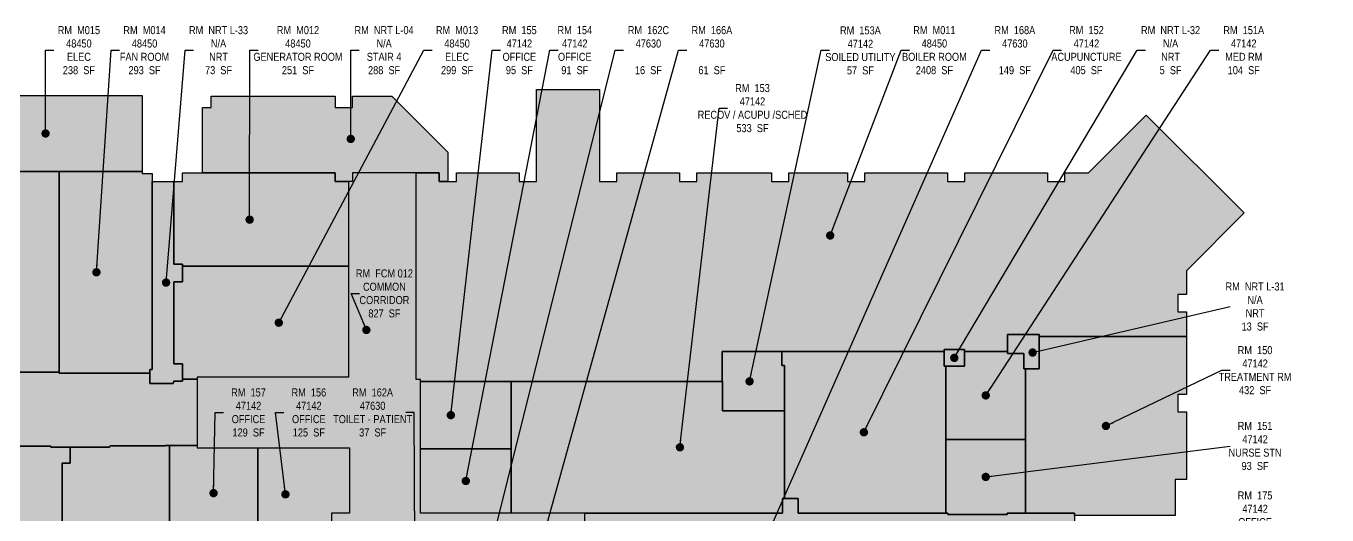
# Model space of a CAD drawing. Header units: inches. Extents: x -72 to 5454, y -365 to 4257.
# Drawn here: x 3432 to 5382, y 2285 to 3018 of the extents above; entities that cross this region are included whole.
import ezdxf

# ---------------------------------------------------------------- set-up
doc = ezdxf.new("R2010")
doc.units = ezdxf.units.IN
doc.header["$LTSCALE"] = 48
doc.header["$MEASUREMENT"] = 0
for name, color, linetype in [('0-LABEL', 3, 'Continuous'), ('1-NRT', 200, 'Continuous'), ('1-NRT-PTN', 253, 'Continuous'), ('3-FCM', 190, 'Continuous'), ('3-FCM-PTN', 9, 'Continuous'), ('4-OCC', 6, 'Continuous'), ('4-OCC-PTN', 95, 'Continuous')]:
    doc.layers.add(name, color=color, linetype=linetype)
doc.styles.add('ArialN', font='ARIALN.TTF')
doc.dimstyles.new('AB-200', dxfattribs={"dimscale": 200, "dimtxt": 0.070312, "dimasz": 0.0625, "dimexe": 0.0625, "dimexo": 0.125, "dimgap": 0.1875, "dimtad": 0, "dimdec": 4, "dimrnd": 0.0625, "dimzin": 0, "dimdsep": 46, "dimlunit": 4, "dimtxsty": 'ArialN', "dimblk": 'ARCHTICK', "dimcen": 0.0625, "dimclrd": 256, "dimclre": 256, "dimclrt": 256, "dimadec": 0, "dimazin": 0, "dimtfac": 1, "dimtdec": 4, "dimtofl": 0, "dimtmove": 2, "dimatfit": 3, "dimldrblk": 'DOT', "dimfxl": 0, "dimfrac": 2, "dimtolj": 1, "dimtzin": 0, "dimlwd": -1, "dimlwe": -1, "dimarcsym": 0})

# ---------------------------------------------------------------- blocks, each defined once
blk = doc.blocks.new('_ArchTick')
at = {"const_width": 0.15}
blk.add_lwpolyline([(-0.5, -0.5), (0.5, 0.5)], dxfattribs=at)
blk = doc.blocks.new('_Dot')
at = {"lineweight": -2}
blk.add_line((-0.5, 0), (-1, 0), dxfattribs=at)
at = {"const_width": 0.5}
blk.add_lwpolyline([(-0.25, 0, 1), (0.25, 0, 1)], format="xyb", close=True, dxfattribs=at)

msp = doc.modelspace()

# ---------------------------------------------------------------- hatches: boundary and pattern name
at = {"layer": '1-NRT-PTN'}
for points in [[(3696.5, 2798), (3696.5, 2896), (3709.5, 2896), (3709.5, 2913), (3895.5, 2913), (3895.5, 2896), (3921.5, 2896), (3921.5, 2913), (3980.13831, 2913), (4064.5, 2829.13444), (4064.5, 2785), (4051.5, 2785), (4051.5, 2798), (3921.5, 2798), (3921.5, 2785), (3895.5, 2785), (3895.5, 2798)], [(3653.5, 2785), (3653.5, 2661), (3666.5, 2661), (3666.5, 2635), (3653.5, 2635), (3653.5, 2512), (3666.5, 2512), (3666.5, 2486), (3653.5, 2486), (3652.5, 2482.375), (3617.3414, 2482.375), (3617.3414, 2503.5), (3621.05778, 2503.5), (3621.05799, 2785)], [(4950.9998, 2556), (4950.9998, 2504.125), (4927.7498, 2504.125), (4927.7498, 2527.375), (4903.5, 2527.375), (4903.5, 2556)], [(4838.75, 2508.125), (4808.4999, 2508.125), (4808.4999, 2533.375), (4838.75, 2533.375)]]:
    msp.add_hatch(color=256, dxfattribs=at).paths.add_polyline_path(points)
at = {"layer": '3-FCM-PTN'}
for points in [[(4023.2499, 2288), (4023.2499, 2488.375), (4017, 2488.375), (4017, 2798), (3921.5, 2798), (3921.5, 2785), (3915.5, 2785), (3915.5, 2492), (3688.4998, 2492), (3688.4998, 2385.75), (3916.74988, 2385.75), (3916.74988, 2288), (3889.74988, 2288), (3889.74989, 2178.75), (4124.4999, 2178.75), (4124.4999, 2172), (4218.9999, 2172), (4218.9999, 2178.75001), (4269.6249, 2178.75001), (4269.62489, 2288.00002)], [(2791.09, 2328), (2791.09, 2432.9375), (2787.2151, 2432.9375), (2787.215, 2498.68754), (2791.703, 2498.68754), (2791.703, 2550.74995), (2789.953, 2550.74995), (2789.953, 2611), (2974.4175, 2611), (2974.4175, 2550.7499), (2974.4175, 2499.5), (3481.4954, 2499.5), (3481.4954, 2497.75005), (3617.34133, 2497.75069), (3617.34133, 2482.375), (3652.5, 2482.375), (3653.5, 2486), (3666.5, 2486), (3666.5, 2489), (3688.4998, 2489), (3688.4998, 2389.375), (3640.4998, 2389.375), (3640.4998, 2388.875), (3600.33811, 2388.87417), (3558.2941, 2388.875), (3557.2941, 2387), (3469.23278, 2387.00001), (3469.23278, 2388.50001), (2908.8812, 2388.5031), (2908.8812, 2328)]]:
    msp.add_hatch(color=256, dxfattribs=at).paths.add_polyline_path(points)
at = {"layer": '4-OCC-PTN'}
for color, points in [(55, [(3605.8669, 2800.375), (3298.2463, 2800.375), (3298.2463, 2886.87505), (3321.8087, 2886.87505), (3321.8087, 2914.0001), (3605.8669, 2914)]), (55, [(5171.5, 2553), (4950.9998, 2553), (4950.9998, 2556), (4903.5, 2556), (4903.5, 2530.375), (4838.75, 2530.375), (4838.75, 2533.375), (4808.4999, 2533.375), (4808.4999, 2530.375), (4475.81245, 2530.375), (4475.81245, 2485.375), (4023.2499, 2485.375), (4023.2499, 2488.375), (4017, 2488.375), (4017, 2798), (4051.5, 2798), (4051.5, 2785), (4077.5, 2785), (4077.5, 2798), (4171.5, 2798), (4171.5, 2785), (4197.5, 2785), (4197.5, 2923), (4291.5, 2923), (4291.5, 2785), (4317.5, 2785), (4317.5, 2798), (4411.5, 2798), (4411.5, 2785), (4437.5, 2785), (4437.5, 2798), (4549.5, 2798), (4549.5, 2785), (4575.5, 2785), (4575.5, 2798), (4663.5, 2798), (4663.5, 2785), (4689.5, 2785), (4689.5, 2798), (4813.5, 2798), (4813.5, 2785), (4839.5, 2785), (4839.5, 2798), (4963.5, 2798), (4963.5, 2785), (4989.5, 2785), (4989.5, 2798), (5024.60547, 2798), (5111.36035, 2884.75488), (5258.11522, 2738), (5171.5, 2651.38478), (5171.5, 2616), (5158.5, 2616), (5158.5, 2590), (5171.5, 2590)]), (52, [(3481.4954, 2499.5), (3322.6839, 2499.5), (3322.6839, 2611), (3299.9964, 2611), (3299.9964, 2800.375), (3481.4954, 2800.375)]), (55, [(3617.34133, 2497.75069), (3481.4954, 2497.75005), (3481.4954, 2800.375), (3605.8669, 2800.375), (3605.8669, 2797.1251), (3621.058, 2797.1251), (3621.05778, 2503.5001), (3617.3413, 2503.5001)]), (55, [(3915.5, 2658), (3666.5, 2658), (3666.5, 2661), (3653.5, 2661), (3653.5, 2785), (3666.5, 2785), (3666.5, 2798), (3895.5, 2798), (3895.5, 2785), (3915.5, 2785)]), (55, [(3915.5, 2658), (3915.5, 2492), (3688.4998, 2492), (3688.4998, 2489), (3666.5, 2489), (3666.5, 2512), (3653.5, 2512), (3653.5, 2635), (3666.5, 2635), (3666.5, 2658)]), (52, [(5154.4998, 2284.37501), (5003.7499, 2284.37501), (5003.7499, 2288.00002), (4930.3748, 2288), (4930.3748, 2504.125), (4950.9998, 2504.125), (4950.9998, 2553), (5171.5, 2553), (5171.5, 2466), (5158.5, 2466), (5158.5, 2440), (5171.5, 2440), (5171.5, 2338.62499), (5154.4998, 2338.62499)]), (52, [(4564.99994, 2530.375), (4564.99994, 2509.37503), (4568.87493, 2509.37503), (4568.87493, 2441.37501), (4476.2499, 2441.375), (4476.2499, 2485.375), (4475.81245, 2485.375), (4475.81245, 2530.375)]), (52, [(4811.1249, 2508.125), (4811.12493, 2288.00004), (4589.49993, 2288.00004), (4589.49993, 2310.00005), (4568.87493, 2310.00005), (4568.87493, 2509.37503), (4564.99994, 2509.37503), (4564.99994, 2530.375), (4808.4999, 2530.375), (4808.4999, 2508.125)]), (52, [(4930.3748, 2504.125), (4930.3748, 2398.625), (4811.1249, 2398.625), (4811.1249, 2508.125), (4838.75, 2508.125), (4838.75, 2530.375), (4903.5, 2530.375), (4903.5, 2527.375), (4927.7498, 2527.375), (4927.7498, 2504.125)]), (52, [(4023.2499, 2485.375), (4159.3749, 2485.375), (4159.3749, 2384.375), (4023.2499, 2384.375)]), (52, [(4159.3749, 2288), (4159.3749, 2485.375), (4476.2499, 2485.375), (4476.2499, 2441.375), (4568.87493, 2441.37501), (4568.87493, 2310.00005), (4566.24993, 2310.00005), (4566.24993, 2288.00004)]), (52, [(3365.43751, 2207.87501), (3365.43751, 2253.12501), (3247.3125, 2253.12501), (3247.3125, 2318.37501), (3375.56233, 2318.37501), (3375.56233, 2388.50053), (3469.23278, 2388.50001), (3469.23278, 2387.00001), (3498.25, 2387.00001), (3498.25, 2362.99998), (3486.25, 2363), (3486.25, 2237), (3498.25, 2237), (3498.25, 2207.87501)]), (52, [(3622, 1818.375), (3575.0874, 1818.375), (3538.37523, 1781.66282), (3503.66275, 1816.375), (3498.2501, 1816.37499), (3498.25, 2237), (3486.25, 2237), (3486.25, 2363), (3498.25, 2362.99998), (3498.25, 2387.00001), (3557.2941, 2387), (3558.2941, 2388.875), (3640.4998, 2388.875), (3640.4998, 2389.375), (3647.01145, 2389.375), (3647.01145, 2246.625), (3889.74988, 2246.625), (3889.74989, 2178.75), (3892.37489, 2178.75), (3892.37489, 1996.125), (3892.62494, 1814.99995), (3769.64753, 1814.99995), (3769.64753, 1825), (3629.5231, 1825), (3629.5231, 1821), (3622, 1821)]), (52, [(3779.2499, 2246.625), (3647.01145, 2246.625), (3647.01145, 2389.375), (3688.4998, 2389.375), (3688.4998, 2385.75), (3779.2499, 2385.75)]), (52, [(3779.2499, 2246.625), (3779.2499, 2385.75), (3916.74988, 2385.75), (3916.74988, 2288), (3889.74988, 2288), (3889.74988, 2246.625)]), (52, [(4023.2499, 2384.375), (4159.3749, 2384.375), (4159.3749, 2288), (4023.2499, 2288)]), (52, [(4930.3748, 2398.625), (4930.37483, 2288), (4902.99981, 2287.99999), (4902.9998, 2286), (4813.74993, 2286.00004), (4813.74993, 2288.00004), (4811.12493, 2288.00004), (4811.1249, 2398.625)]), (52, [(4908.2498, 1650.49995), (5156.9998, 1650.49995), (5156.9998, 1645.24995), (5179.2498, 1645.24995), (5179.2498, 1582.99993), (5171.5, 1582.99993), (5171.5, 1544.24996), (4707.6798, 1544.24996), (4707.6798, 1650.49999), (4800.9999, 1650.49995), (4800.9999, 1777.25), (4799, 1777.25), (4799, 1824.5), (4794.25, 1824.5), (4794.25, 1895), (4801, 1895), (4801, 2069.75), (4803.62491, 2069.75), (4803.625, 2181.37501), (4731.9999, 2181.37501), (4731.9999, 2178.75001), (4269.6249, 2178.75001), (4269.6249, 2288), (4566.24993, 2288.00004), (4566.24993, 2310.00005), (4589.49993, 2310.00005), (4589.49993, 2288.00004), (4813.74993, 2288.00004), (4813.74994, 2286.00004), (4902.9998, 2286), (4902.99981, 2288.00006), (5003.7499, 2288.00002), (5003.7498, 2178.75), (4908.2498, 2178.75)])]:
    msp.add_hatch(color=color, dxfattribs=at).paths.add_polyline_path(points)

# ---------------------------------------------------------------- linework, layer by layer
at = {"layer": '1-NRT'}
for points in [[(3696.5, 2798), (3696.5, 2896), (3709.5, 2896), (3709.5, 2913), (3895.5, 2913), (3895.5, 2896), (3921.5, 2896), (3921.5, 2913), (3980.13831, 2913), (4064.5, 2829.13444), (4064.5, 2785), (4051.5, 2785), (4051.5, 2798), (3921.5, 2798), (3921.5, 2785), (3895.5, 2785), (3895.5, 2798)], [(3653.5, 2785), (3653.5, 2661), (3666.5, 2661), (3666.5, 2635), (3653.5, 2635), (3653.5, 2512), (3666.5, 2512), (3666.5, 2486), (3653.5, 2486), (3652.5, 2482.375), (3617.3414, 2482.375), (3617.3414, 2503.5), (3621.05778, 2503.5), (3621.05799, 2785)], [(4950.9998, 2556), (4950.9998, 2504.125), (4927.7498, 2504.125), (4927.7498, 2527.375), (4903.5, 2527.375), (4903.5, 2556)], [(4838.75, 2508.125), (4808.4999, 2508.125), (4808.4999, 2533.375), (4838.75, 2533.375)]]:
    msp.add_lwpolyline(points, close=True, dxfattribs=at)
at = {"layer": '3-FCM'}
msp.add_lwpolyline([(4023.2499, 2288), (4023.2499, 2488.375), (4017, 2488.375), (4017, 2798), (3921.5, 2798), (3921.5, 2785), (3915.5, 2785), (3915.5, 2492), (3688.4998, 2492), (3688.4998, 2385.75), (3916.74988, 2385.75), (3916.74988, 2288), (3889.74988, 2288), (3889.74989, 2178.75), (4124.4999, 2178.75), (4124.4999, 2172), (4218.9999, 2172), (4218.9999, 2178.75001), (4269.6249, 2178.75001), (4269.62489, 2288.00002)], close=True, dxfattribs=at)
msp.add_lwpolyline([(2974.4175, 2499.5), (3481.4954, 2499.5), (3481.4954, 2497.75005), (3617.34133, 2497.75069), (3617.34133, 2482.375), (3652.5, 2482.375), (3653.5, 2486), (3666.5, 2486), (3666.5, 2489), (3688.4998, 2489), (3688.4998, 2389.375), (3640.4998, 2389.375), (3640.4998, 2388.875), (3600.33811, 2388.87417), (3558.2941, 2388.875), (3557.2941, 2387), (3469.23278, 2387.00001), (3469.23278, 2388.50001), (2908.8812, 2388.5031)], dxfattribs=at)
at = {"layer": '4-OCC'}
for points in [[(3605.8669, 2800.375), (3298.2463, 2800.375), (3298.2463, 2886.87505), (3321.8087, 2886.87505), (3321.8087, 2914.0001), (3605.8669, 2914)], [(5171.5, 2553), (4950.9998, 2553), (4950.9998, 2556), (4903.5, 2556), (4903.5, 2530.375), (4838.75, 2530.375), (4838.75, 2533.375), (4808.4999, 2533.375), (4808.4999, 2530.375), (4475.81245, 2530.375), (4475.81245, 2485.375), (4023.2499, 2485.375), (4023.2499, 2488.375), (4017, 2488.375), (4017, 2798), (4051.5, 2798), (4051.5, 2785), (4077.5, 2785), (4077.5, 2798), (4171.5, 2798), (4171.5, 2785), (4197.5, 2785), (4197.5, 2923), (4291.5, 2923), (4291.5, 2785), (4317.5, 2785), (4317.5, 2798), (4411.5, 2798), (4411.5, 2785), (4437.5, 2785), (4437.5, 2798), (4549.5, 2798), (4549.5, 2785), (4575.5, 2785), (4575.5, 2798), (4663.5, 2798), (4663.5, 2785), (4689.5, 2785), (4689.5, 2798), (4813.5, 2798), (4813.5, 2785), (4839.5, 2785), (4839.5, 2798), (4963.5, 2798), (4963.5, 2785), (4989.5, 2785), (4989.5, 2798), (5024.60547, 2798), (5111.36035, 2884.75488), (5258.11522, 2738), (5171.5, 2651.38478), (5171.5, 2616), (5158.5, 2616), (5158.5, 2590), (5171.5, 2590)], [(3481.4954, 2499.5), (3322.6839, 2499.5), (3322.6839, 2611), (3299.9964, 2611), (3299.9964, 2800.375), (3481.4954, 2800.375)], [(3617.34133, 2497.75069), (3481.4954, 2497.75005), (3481.4954, 2800.375), (3605.8669, 2800.375), (3605.8669, 2797.1251), (3621.058, 2797.1251), (3621.05778, 2503.5001), (3617.3413, 2503.5001)], [(3915.5, 2658), (3666.5, 2658), (3666.5, 2661), (3653.5, 2661), (3653.5, 2785), (3666.5, 2785), (3666.5, 2798), (3895.5, 2798), (3895.5, 2785), (3915.5, 2785)], [(3915.5, 2658), (3915.5, 2492), (3688.4998, 2492), (3688.4998, 2489), (3666.5, 2489), (3666.5, 2512), (3653.5, 2512), (3653.5, 2635), (3666.5, 2635), (3666.5, 2658)], [(5154.4998, 2284.37501), (5003.7499, 2284.37501), (5003.7499, 2288.00002), (4930.3748, 2288), (4930.3748, 2504.125), (4950.9998, 2504.125), (4950.9998, 2553), (5171.5, 2553), (5171.5, 2466), (5158.5, 2466), (5158.5, 2440), (5171.5, 2440), (5171.5, 2338.62499), (5154.4998, 2338.62499)], [(4564.99994, 2530.375), (4564.99994, 2509.37503), (4568.87493, 2509.37503), (4568.87493, 2441.37501), (4476.2499, 2441.375), (4476.2499, 2485.375), (4475.81245, 2485.375), (4475.81245, 2530.375)], [(4811.1249, 2508.125), (4811.12493, 2288.00004), (4589.49993, 2288.00004), (4589.49993, 2310.00005), (4568.87493, 2310.00005), (4568.87493, 2509.37503), (4564.99994, 2509.37503), (4564.99994, 2530.375), (4808.4999, 2530.375), (4808.4999, 2508.125)], [(4930.3748, 2504.125), (4930.3748, 2398.625), (4811.1249, 2398.625), (4811.1249, 2508.125), (4838.75, 2508.125), (4838.75, 2530.375), (4903.5, 2530.375), (4903.5, 2527.375), (4927.7498, 2527.375), (4927.7498, 2504.125)], [(4023.2499, 2485.375), (4159.3749, 2485.375), (4159.3749, 2384.375), (4023.2499, 2384.375)], [(4159.3749, 2288), (4159.3749, 2485.375), (4476.2499, 2485.375), (4476.2499, 2441.375), (4568.87493, 2441.37501), (4568.87493, 2310.00005), (4566.24993, 2310.00005), (4566.24993, 2288.00004)], [(3365.43751, 2207.87501), (3365.43751, 2253.12501), (3247.3125, 2253.12501), (3247.3125, 2318.37501), (3375.56233, 2318.37501), (3375.56233, 2388.50053), (3469.23278, 2388.50001), (3469.23278, 2387.00001), (3498.25, 2387.00001), (3498.25, 2362.99998), (3486.25, 2363), (3486.25, 2237), (3498.25, 2237), (3498.25, 2207.87501)], [(3779.2499, 2246.625), (3647.01145, 2246.625), (3647.01145, 2389.375), (3688.4998, 2389.375), (3688.4998, 2385.75), (3779.2499, 2385.75)], [(3779.2499, 2246.625), (3779.2499, 2385.75), (3916.74988, 2385.75), (3916.74988, 2288), (3889.74988, 2288), (3889.74988, 2246.625)], [(4023.2499, 2384.375), (4159.3749, 2384.375), (4159.3749, 2288), (4023.2499, 2288)], [(4930.3748, 2398.625), (4930.37483, 2288), (4902.99981, 2287.99999), (4902.9998, 2286), (4813.74993, 2286.00004), (4813.74993, 2288.00004), (4811.12493, 2288.00004), (4811.1249, 2398.625)]]:
    msp.add_lwpolyline(points, close=True, dxfattribs=at)
for points in [[(3486.25, 2237), (3486.25, 2363), (3498.25, 2362.99998), (3498.25, 2387.00001), (3557.2941, 2387), (3558.2941, 2388.875), (3640.4998, 2388.875), (3640.4998, 2389.375), (3647.01145, 2389.375), (3647.01145, 2246.625)], [(4269.6249, 2178.75001), (4269.6249, 2288), (4566.24993, 2288.00004), (4566.24993, 2310.00005), (4589.49993, 2310.00005), (4589.49993, 2288.00004), (4813.74993, 2288.00004), (4813.74994, 2286.00004), (4902.9998, 2286), (4902.99981, 2288.00006), (5003.7499, 2288.00002), (5003.7498, 2178.75)]]:
    msp.add_lwpolyline(points, dxfattribs=at)

# ---------------------------------------------------------------- texts
at = {"layer": '0-LABEL', "char_height": 12, "attachment_point": 5, "style": 'ArialN'}
for s, insert in [('RM  M015\\P48450\\PELEC\\P238  SF', (3511.26033, 2982.0001)), ('RM  M014\\P48450\\PFAN ROOM\\P293  SF', (3609.65683, 2982.0001)), ('RM  NRT L-33\\PN/A\\PNRT\\P73  SF', (3720.61806, 2982.0001)), ('RM  M012\\P48450\\PGENERATOR ROOM\\P251  SF', (3839.66839, 2982.0001)), ('RM  NRT L-04\\PN/A\\PSTAIR 4\\P288  SF', (3968.79379, 2982.0001)), ('RM  M013\\P48450\\PELEC\\P299  SF', (4078.18049, 2982.0001)), ('RM  155\\P47142\\POFFICE\\P95  SF', (4171.58027, 2982.0001)), ('RM  154\\P47142\\POFFICE\\P91  SF', (4254.67836, 2982.0001)), ('RM  162C\\P47630\\P\\P16  SF', (4365.05431, 2982.0001)), ('RM  166A\\P47630\\P\\P61  SF', (4460.24906, 2982.0001)), ('RM  153A\\P47142\\PSOILED UTILITY\\P57  SF', (4682.84904, 2981.6673)), ('RM  M011\\P48450\\PBOILER ROOM\\P2408  SF', (4793.77029, 2982.0001)), ('RM  168A\\P47630\\P\\P149  SF', (4914.39524, 2982.0001)), ('RM  152\\P47142\\PACUPUNCTURE\\P405  SF', (5021.6923, 2982.0001)), ('RM  NRT L-32\\PN/A\\PNRT\\P5  SF', (5147.83367, 2982.0001)), ('RM  151A\\P47142\\PMED RM\\P104  SF', (5257.52767, 2982.0001)), ('RM  153\\P47142\\PRECOV / ACUPU /SCHED\\P533  SF', (4521.04967, 2895.15729)), ('RM  FCM 012\\PCOMMON\\PCORRIDOR\\P827  SF', (3969.25, 2617.33117)), ('RM  NRT L-31\\PN/A\\PNRT\\P13  SF', (5274.5, 2597.68386)), ('RM  150\\P47142\\PTREATMENT RM\\P432  SF', (5274.5, 2502.2501)), ('RM  157\\P47142\\POFFICE\\P129  SF', (3765.53636, 2438.875)), ('RM  156\\P47142\\POFFICE\\P125  SF', (3855.94592, 2438.875)), ('RM  162A\\P47630\\PTOILET - PATIENT\\P37  SF', (3951.60235, 2438.875)), ('RM  151\\P47142\\PNURSE STN\\P93  SF', (5274.5, 2388.62393)), ('RM  175\\P47142\\POFFICE\\P118  SF', (5274.5, 2284.46283))]:
    msp.add_mtext(s, dxfattribs=dict(at, insert=insert))

# ---------------------------------------------------------------- leaders
at = {"layer": '0-LABEL', "annotation_type": 0, "has_hookline": 1}
for points, hookline_direction, text_width in [([(3461.26033, 2857.18755), (3461.26033, 2982.0001), (3473.76033, 2982.0001)], 0, 61.77626), ([(3537.57151, 2649.06252), (3559.65683, 2982.0001), (3572.15683, 2982.0001)], 0, 71.89359), ([(3641.9207, 2633.6875), (3670.61806, 2982.0001), (3683.11806, 2982.0001)], 0, 86.88131), ([(3767.21349, 2728), (3767.33446, 2982.0001), (3779.83446, 2982.0001)], 0, 131.86085), ([(3810.88326, 2573.5), (4028.18049, 2982.0001), (4040.68049, 2982.0001)], 0, 61.69441), ([(3918.79379, 2849), (3918.79379, 2982.0001), (3931.29379, 2982.0001)], 0, 86.85675), ([(4068.85618, 2434.875), (4130.83693, 2982.0001), (4143.33693, 2982.0001)], 0, 50.32469), ([(4091.3124, 2336.1875), (4217.06922, 2982.0001), (4229.56922, 2982.0001)], 0, 50.21828), ([(4107.3124, 2149.25), (4315.05431, 2982.0001), (4327.55431, 2982.0001)], 0, 60.25375), ([(4171.7499, 2122.6875), (4410.24906, 2982.0001), (4422.74906, 2982.0001)], 0, 60.09823), ([(4482.66026, 2117.43125), (4864.39524, 2982.0001), (4876.89524, 2982.0001)], 0, 60.09823), ([(4516.68263, 2485.5422), (4624.23064, 2981.94766), (4636.73064, 2981.94766)], 0, 104.69304), ([(4637.55761, 2704.1875), (4743.77029, 2982.0001), (4756.27029, 2982.0001)], 0, 94.96862), ([(4688.06244, 2409.18752), (4971.6923, 2982.0001), (4984.1923, 2982.0001)], 0, 104.61119), ([(4823.62495, 2520.75), (5097.83367, 2982.0001), (5110.33367, 2982.0001)], 0, 86.80764), ([(4870.74985, 2464.5), (5207.52767, 2982.0001), (5220.02767, 2982.0001)], 0, 60.09823), ([(4412.26595, 2386.6875), (4471.04967, 2895.15729), (4483.54967, 2895.15729)], 0, 162.37653), ([(3942.24595, 2562.58678), (3919.25, 2617.33117), (3931.75, 2617.33117)], 0, 83.76262), ([(4941.05585, 2528.75786), (5237, 2597.68386)], 0, 84.99045), ([(5050.9374, 2418.6875), (5224.5, 2502.2501), (5237, 2502.2501)], 0, 107.81173), ([(3713.13068, 2318), (3715.53636, 2438.875), (3728.03636, 2438.875)], 0, 50.24284), ([(3820.9117, 2316.1875), (3805.94592, 2438.875), (3818.44592, 2438.875)], 0, 50.24284), ([(4015.5624, 2139.25), (4014.10235, 2438.875), (4001.60235, 2438.875)], 1, 117.79809), ([(4870.74987, 2342.3125), (5237, 2388.62393)], 0, 77.23874)]:
    msp.add_leader(points, dimstyle='AB-200', dxfattribs=dict(at, hookline_direction=hookline_direction, text_width=text_width))

doc.saveas('drawing.dxf')
